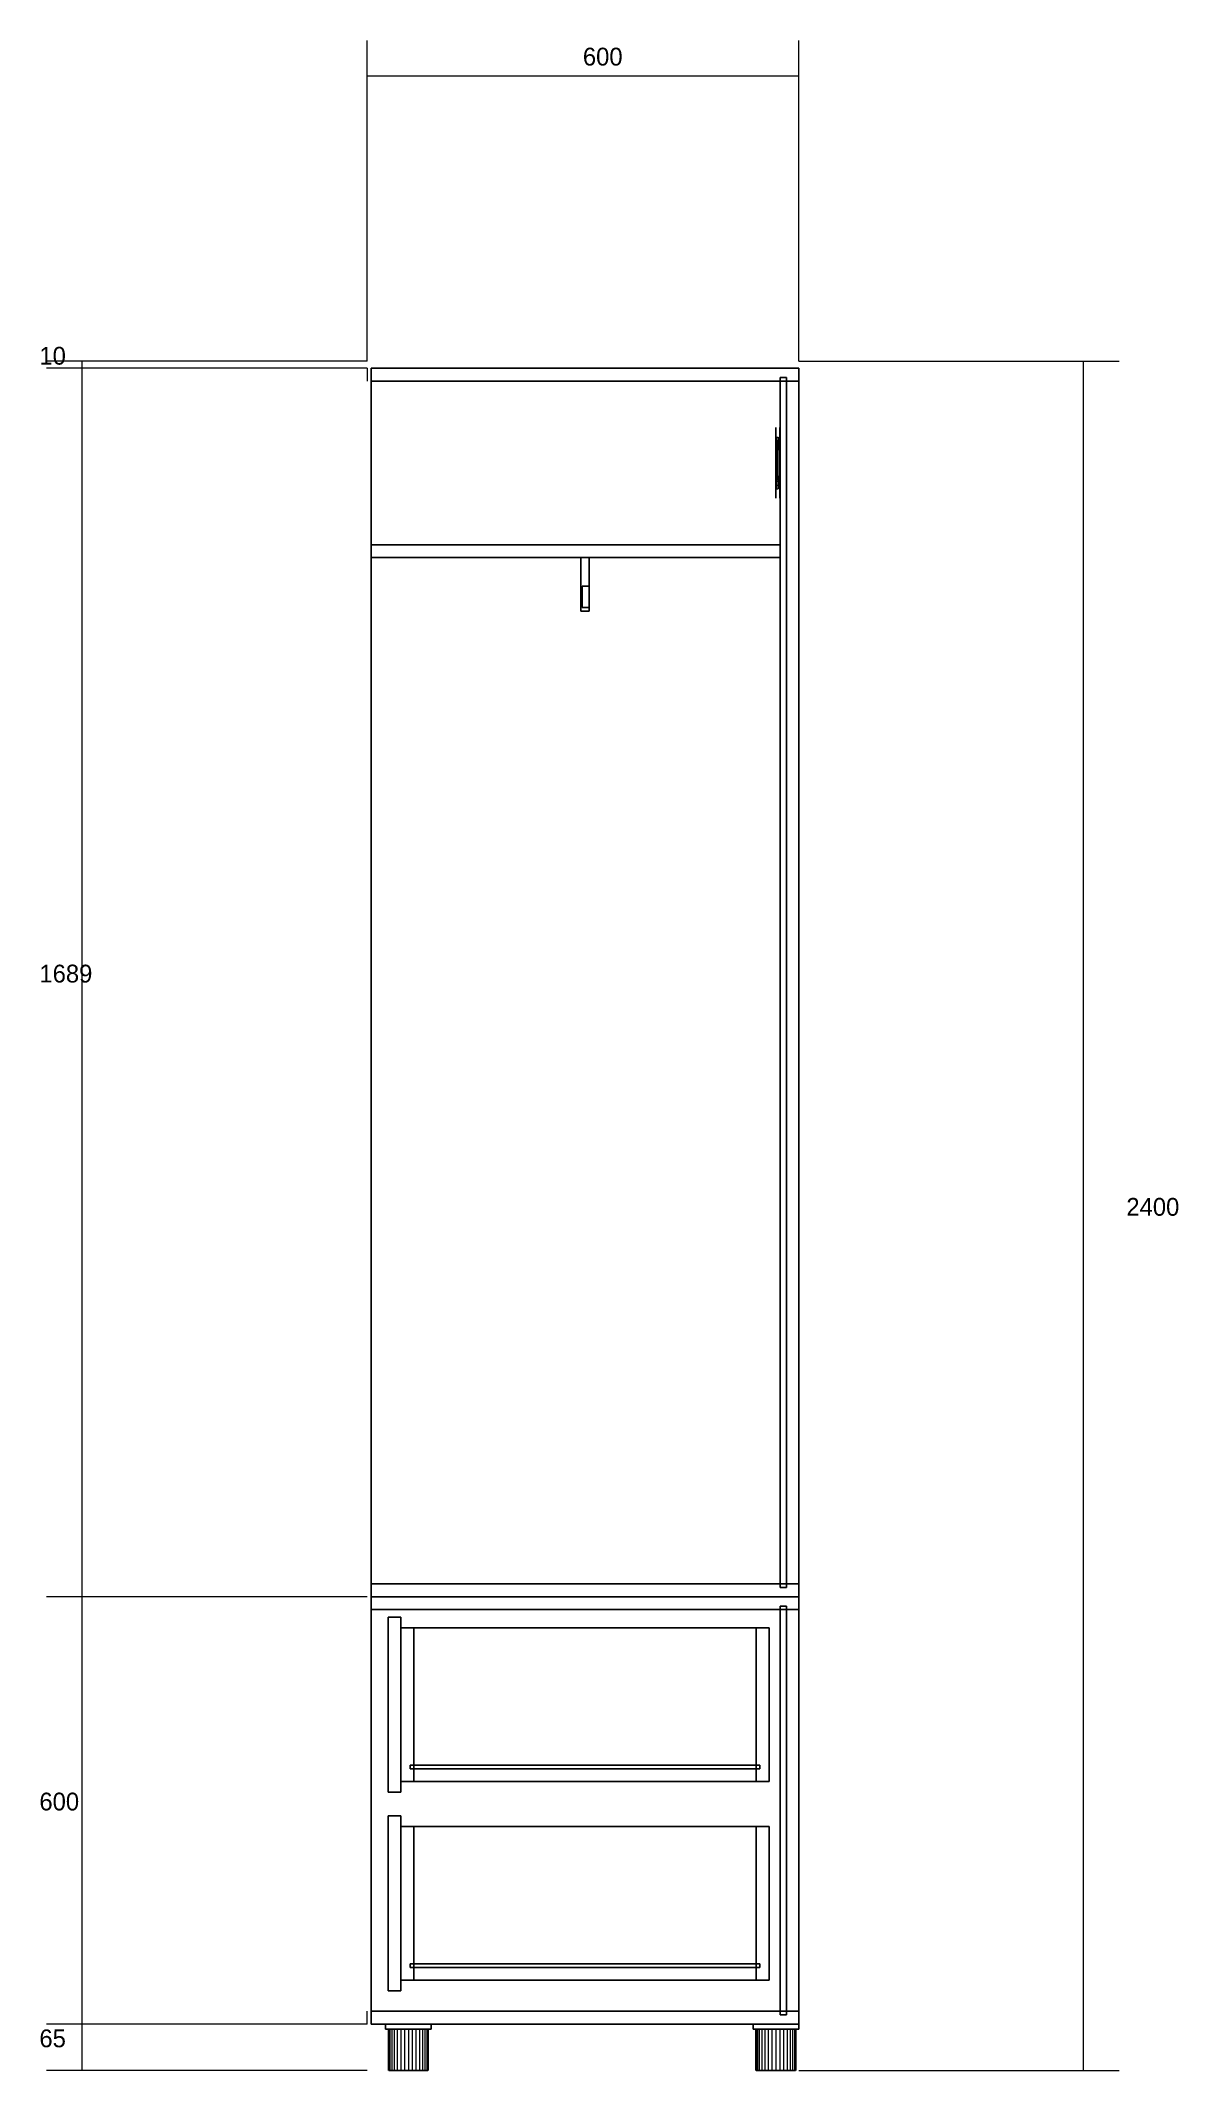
# Model space of a CAD drawing. Extents: x -458 to 1139, y 0 to 2850.
import ezdxf

# ---------------------------------------------------------------- set-up
doc = ezdxf.new("R2010")
doc.units = 0
for name, color, linetype, lineweight in [('ACCESSORIES', 8, 'Continuous', 0), ('BACK_PANEL', 254, 'Continuous', 0), ('CLOTHING_ROD', 7, 'Continuous', 0), ('DIMENSIONS', 7, 'Continuous', 0), ('FURNITURE_PANEL', 30, 'Continuous', 0), ('VENTILATION', 6, 'Continuous', 0)]:
    doc.layers.add(name, color=color, linetype=linetype, lineweight=lineweight)

msp = doc.modelspace()

# ---------------------------------------------------------------- linework, layer by layer
at = {"layer": 'ACCESSORIES', "color": 8}
for p, q in [((90, 65), (26, 65)), ((26, 65), (90, 65)), ((26, 65), (26, 58)), ((26, 58), (26, 65)), ((90, 65), (26, 65)), ((26, 65), (90, 65)), ((26, 65), (26, 58)), ((26, 58), (26, 65)), ((26, 58), (90, 58)), ((90, 58), (26, 58)), ((26, 58), (90, 58)), ((90, 58), (26, 58)), ((30, 0), (30, 58)), ((30, 0), (30, 58)), ((30.5, 58), (30.5, 0)), ((30.5, 58), (30.5, 0)), ((30.5, 58), (32.1, 58)), ((32.1, 58), (30.5, 58)), ((30.5, 58), (30.5, 0)), ((30.5, 58), (30.5, 0)), ((30.5, 58), (32.1, 58)), ((32.1, 58), (30.5, 58)), ((32.1, 58), (32.1, 0)), ((32.1, 58), (32.1, 0)), ((32.1, 58), (34.7, 58)), ((34.7, 58), (32.1, 58)), ((32.1, 58), (32.1, 0)), ((32.1, 58), (32.1, 0)), ((32.1, 58), (34.7, 58)), ((34.7, 58), (32.1, 58)), ((34.7, 58), (34.7, 0)), ((34.7, 58), (34.7, 0)), ((34.7, 58), (38.2, 58)), ((38.2, 58), (34.7, 58)), ((34.7, 58), (34.7, 0)), ((34.7, 58), (34.7, 0)), ((34.7, 58), (38.2, 58)), ((38.2, 58), (34.7, 58)), ((38.2, 58), (38.2, 0)), ((38.2, 58), (38.2, 0)), ((38.2, 58), (42.4, 58)), ((42.4, 58), (38.2, 58)), ((38.2, 58), (38.2, 0)), ((38.2, 58), (38.2, 0)), ((38.2, 58), (42.4, 58)), ((42.4, 58), (38.2, 58)), ((42.4, 58), (42.4, 0)), ((42.4, 58), (42.4, 0)), ((42.4, 58), (47.3, 58)), ((47.3, 58), (42.4, 58)), ((42.4, 58), (42.4, 0)), ((42.4, 58), (42.4, 0)), ((42.4, 58), (47.3, 58)), ((47.3, 58), (42.4, 58)), ((47.3, 58), (47.3, 0)), ((47.3, 58), (47.3, 0)), ((47.3, 58), (52.5, 58)), ((52.5, 58), (47.3, 58)), ((47.3, 58), (47.3, 0)), ((47.3, 58), (47.3, 0)), ((47.3, 58), (52.5, 58)), ((52.5, 58), (47.3, 58)), ((52.5, 58), (52.5, 0)), ((52.5, 58), (52.5, 0)), ((52.5, 58), (58, 58)), ((58, 58), (52.5, 58)), ((52.5, 58), (52.5, 0)), ((52.5, 58), (52.5, 0)), ((52.5, 58), (58, 58)), ((58, 58), (52.5, 58)), ((58, 58), (58, 0)), ((58, 58), (58, 0)), ((58, 58), (63.5, 58)), ((63.5, 58), (58, 58)), ((58, 58), (58, 0)), ((58, 58), (58, 0)), ((58, 58), (63.5, 58)), ((63.5, 58), (58, 58)), ((63.5, 58), (63.5, 0)), ((63.5, 58), (63.5, 0)), ((63.5, 58), (68.7, 58)), ((68.7, 58), (63.5, 58)), ((63.5, 58), (63.5, 0)), ((63.5, 58), (63.5, 0)), ((63.5, 58), (68.7, 58)), ((68.7, 58), (63.5, 58)), ((68.7, 58), (68.7, 0)), ((68.7, 58), (68.7, 0)), ((68.7, 58), (73.6, 58)), ((73.6, 58), (68.7, 58)), ((68.7, 58), (68.7, 0)), ((68.7, 58), (68.7, 0)), ((68.7, 58), (73.6, 58)), ((73.6, 58), (68.7, 58)), ((73.6, 58), (73.6, 0)), ((73.6, 58), (73.6, 0)), ((73.6, 58), (77.8, 58)), ((77.8, 58), (73.6, 58)), ((73.6, 58), (73.6, 0)), ((73.6, 58), (73.6, 0)), ((73.6, 58), (77.8, 58)), ((77.8, 58), (73.6, 58)), ((77.8, 58), (77.8, 0)), ((77.8, 58), (77.8, 0)), ((77.8, 58), (81.3, 58)), ((81.3, 58), (77.8, 58)), ((77.8, 58), (77.8, 0)), ((77.8, 58), (77.8, 0)), ((77.8, 58), (81.3, 58)), ((81.3, 58), (77.8, 58)), ((81.3, 58), (81.3, 0)), ((81.3, 58), (81.3, 0)), ((81.3, 58), (83.9, 58)), ((83.9, 58), (81.3, 58)), ((81.3, 58), (81.3, 0)), ((81.3, 58), (81.3, 0)), ((81.3, 58), (83.9, 58)), ((83.9, 58), (81.3, 58)), ((83.9, 58), (83.9, 0)), ((83.9, 58), (83.9, 0)), ((83.9, 58), (85.5, 58)), ((85.5, 58), (83.9, 58)), ((83.9, 58), (83.9, 0)), ((83.9, 58), (83.9, 0)), ((83.9, 58), (85.5, 58)), ((85.5, 58), (83.9, 58)), ((85.5, 58), (85.5, 0)), ((85.5, 58), (85.5, 0)), ((85.5, 58), (85.5, 0)), ((85.5, 58), (85.5, 0)), ((86, 58), (86, 0)), ((86, 58), (86, 0)), ((90, 65), (90, 58)), ((90, 58), (90, 65)), ((90, 65), (90, 58)), ((90, 58), (90, 65)), ((606, 65), (542, 65)), ((542, 65), (606, 65)), ((542, 65), (542, 58)), ((542, 58), (542, 65)), ((606, 65), (542, 65)), ((542, 65), (606, 65)), ((542, 65), (542, 58)), ((542, 58), (542, 65)), ((542, 58), (606, 58)), ((606, 58), (542, 58)), ((542, 58), (606, 58)), ((606, 58), (542, 58)), ((546, 0), (546, 58)), ((546, 0), (546, 58)), ((546.5, 58), (546.5, 0)), ((546.5, 58), (546.5, 0)), ((546.5, 58), (548.1, 58)), ((548.1, 58), (546.5, 58)), ((546.5, 58), (546.5, 0)), ((546.5, 58), (546.5, 0)), ((546.5, 58), (548.1, 58)), ((548.1, 58), (546.5, 58)), ((548.1, 58), (548.1, 0)), ((548.1, 58), (548.1, 0)), ((548.1, 58), (550.7, 58)), ((550.7, 58), (548.1, 58)), ((548.1, 58), (548.1, 0)), ((548.1, 58), (548.1, 0)), ((548.1, 58), (550.7, 58)), ((550.7, 58), (548.1, 58)), ((550.7, 58), (550.7, 0)), ((550.7, 58), (550.7, 0)), ((550.7, 58), (554.2, 58)), ((554.2, 58), (550.7, 58)), ((550.7, 58), (550.7, 0)), ((550.7, 58), (550.7, 0)), ((550.7, 58), (554.2, 58)), ((554.2, 58), (550.7, 58)), ((554.2, 58), (554.2, 0)), ((554.2, 58), (554.2, 0)), ((554.2, 58), (558.4, 58)), ((558.4, 58), (554.2, 58)), ((554.2, 58), (554.2, 0)), ((554.2, 58), (554.2, 0)), ((554.2, 58), (558.4, 58)), ((558.4, 58), (554.2, 58)), ((558.4, 58), (558.4, 0)), ((558.4, 58), (558.4, 0)), ((558.4, 58), (563.3, 58)), ((563.3, 58), (558.4, 58)), ((558.4, 58), (558.4, 0)), ((558.4, 58), (558.4, 0)), ((558.4, 58), (563.3, 58)), ((563.3, 58), (558.4, 58)), ((563.3, 58), (563.3, 0)), ((563.3, 58), (563.3, 0)), ((563.3, 58), (568.5, 58)), ((568.5, 58), (563.3, 58)), ((563.3, 58), (563.3, 0)), ((563.3, 58), (563.3, 0)), ((563.3, 58), (568.5, 58)), ((568.5, 58), (563.3, 58)), ((568.5, 58), (568.5, 0)), ((568.5, 58), (568.5, 0)), ((568.5, 58), (574, 58)), ((574, 58), (568.5, 58)), ((568.5, 58), (568.5, 0)), ((568.5, 58), (568.5, 0)), ((568.5, 58), (574, 58)), ((574, 58), (568.5, 58)), ((574, 58), (574, 0)), ((574, 58), (574, 0)), ((574, 58), (579.5, 58)), ((579.5, 58), (574, 58)), ((574, 58), (574, 0)), ((574, 58), (574, 0)), ((574, 58), (579.5, 58)), ((579.5, 58), (574, 58)), ((579.5, 58), (579.5, 0)), ((579.5, 58), (579.5, 0)), ((579.5, 58), (584.7, 58)), ((584.7, 58), (579.5, 58)), ((579.5, 58), (579.5, 0)), ((579.5, 58), (579.5, 0)), ((579.5, 58), (584.7, 58)), ((584.7, 58), (579.5, 58)), ((584.7, 58), (584.7, 0)), ((584.7, 58), (584.7, 0)), ((584.7, 58), (589.6, 58)), ((589.6, 58), (584.7, 58)), ((584.7, 58), (584.7, 0)), ((584.7, 58), (584.7, 0)), ((584.7, 58), (589.6, 58)), ((589.6, 58), (584.7, 58)), ((589.6, 58), (589.6, 0)), ((589.6, 58), (589.6, 0)), ((589.6, 58), (593.8, 58)), ((593.8, 58), (589.6, 58)), ((589.6, 58), (589.6, 0)), ((589.6, 58), (589.6, 0)), ((589.6, 58), (593.8, 58)), ((593.8, 58), (589.6, 58)), ((593.8, 58), (593.8, 0)), ((593.8, 58), (593.8, 0)), ((593.8, 58), (597.3, 58)), ((597.3, 58), (593.8, 58)), ((593.8, 58), (593.8, 0)), ((593.8, 58), (593.8, 0)), ((593.8, 58), (597.3, 58)), ((597.3, 58), (593.8, 58)), ((597.3, 58), (597.3, 0)), ((597.3, 58), (597.3, 0)), ((597.3, 58), (599.9, 58)), ((599.9, 58), (597.3, 58)), ((597.3, 58), (597.3, 0)), ((597.3, 58), (597.3, 0)), ((597.3, 58), (599.9, 58)), ((599.9, 58), (597.3, 58)), ((599.9, 58), (599.9, 0)), ((599.9, 58), (599.9, 0)), ((599.9, 58), (601.5, 58)), ((601.5, 58), (599.9, 58)), ((599.9, 58), (599.9, 0)), ((599.9, 58), (599.9, 0)), ((599.9, 58), (601.5, 58)), ((601.5, 58), (599.9, 58)), ((601.5, 58), (601.5, 0)), ((601.5, 58), (601.5, 0)), ((601.5, 58), (601.5, 0)), ((601.5, 58), (601.5, 0)), ((602, 58), (602, 0)), ((602, 58), (602, 0)), ((606, 65), (606, 58)), ((606, 58), (606, 65)), ((606, 65), (606, 58)), ((606, 58), (606, 65)), ((32.1, 0), (30.5, 0)), ((30.5, 0), (32.1, 0)), ((32.1, 0), (30.5, 0)), ((30.5, 0), (32.1, 0)), ((34.7, 0), (32.1, 0)), ((32.1, 0), (34.7, 0)), ((34.7, 0), (32.1, 0)), ((32.1, 0), (34.7, 0)), ((38.2, 0), (34.7, 0)), ((34.7, 0), (38.2, 0)), ((38.2, 0), (34.7, 0)), ((34.7, 0), (38.2, 0)), ((42.4, 0), (38.2, 0)), ((38.2, 0), (42.4, 0)), ((42.4, 0), (38.2, 0)), ((38.2, 0), (42.4, 0)), ((47.3, 0), (42.4, 0)), ((42.4, 0), (47.3, 0)), ((47.3, 0), (42.4, 0)), ((42.4, 0), (47.3, 0)), ((52.5, 0), (47.3, 0)), ((47.3, 0), (52.5, 0)), ((52.5, 0), (47.3, 0)), ((47.3, 0), (52.5, 0)), ((58, 0), (52.5, 0)), ((52.5, 0), (58, 0)), ((58, 0), (52.5, 0)), ((52.5, 0), (58, 0)), ((63.5, 0), (58, 0)), ((58, 0), (63.5, 0)), ((63.5, 0), (58, 0)), ((58, 0), (63.5, 0)), ((68.7, 0), (63.5, 0)), ((63.5, 0), (68.7, 0)), ((68.7, 0), (63.5, 0)), ((63.5, 0), (68.7, 0)), ((73.6, 0), (68.7, 0)), ((68.7, 0), (73.6, 0)), ((73.6, 0), (68.7, 0)), ((68.7, 0), (73.6, 0)), ((77.8, 0), (73.6, 0)), ((73.6, 0), (77.8, 0)), ((77.8, 0), (73.6, 0)), ((73.6, 0), (77.8, 0)), ((81.3, 0), (77.8, 0)), ((77.8, 0), (81.3, 0)), ((81.3, 0), (77.8, 0)), ((77.8, 0), (81.3, 0)), ((83.9, 0), (81.3, 0)), ((81.3, 0), (83.9, 0)), ((83.9, 0), (81.3, 0)), ((81.3, 0), (83.9, 0)), ((85.5, 0), (83.9, 0)), ((83.9, 0), (85.5, 0)), ((85.5, 0), (83.9, 0)), ((83.9, 0), (85.5, 0)), ((548.1, 0), (546.5, 0)), ((546.5, 0), (548.1, 0)), ((548.1, 0), (546.5, 0)), ((546.5, 0), (548.1, 0)), ((550.7, 0), (548.1, 0)), ((548.1, 0), (550.7, 0)), ((550.7, 0), (548.1, 0)), ((548.1, 0), (550.7, 0)), ((554.2, 0), (550.7, 0)), ((550.7, 0), (554.2, 0)), ((554.2, 0), (550.7, 0)), ((550.7, 0), (554.2, 0)), ((558.4, 0), (554.2, 0)), ((554.2, 0), (558.4, 0)), ((558.4, 0), (554.2, 0)), ((554.2, 0), (558.4, 0)), ((563.3, 0), (558.4, 0)), ((558.4, 0), (563.3, 0)), ((563.3, 0), (558.4, 0)), ((558.4, 0), (563.3, 0)), ((568.5, 0), (563.3, 0)), ((563.3, 0), (568.5, 0)), ((568.5, 0), (563.3, 0)), ((563.3, 0), (568.5, 0)), ((574, 0), (568.5, 0)), ((568.5, 0), (574, 0)), ((574, 0), (568.5, 0)), ((568.5, 0), (574, 0)), ((579.5, 0), (574, 0)), ((574, 0), (579.5, 0)), ((579.5, 0), (574, 0)), ((574, 0), (579.5, 0)), ((584.7, 0), (579.5, 0)), ((579.5, 0), (584.7, 0)), ((584.7, 0), (579.5, 0)), ((579.5, 0), (584.7, 0)), ((589.6, 0), (584.7, 0)), ((584.7, 0), (589.6, 0)), ((589.6, 0), (584.7, 0)), ((584.7, 0), (589.6, 0)), ((593.8, 0), (589.6, 0)), ((589.6, 0), (593.8, 0)), ((593.8, 0), (589.6, 0)), ((589.6, 0), (593.8, 0)), ((597.3, 0), (593.8, 0)), ((593.8, 0), (597.3, 0)), ((597.3, 0), (593.8, 0)), ((593.8, 0), (597.3, 0)), ((599.9, 0), (597.3, 0)), ((597.3, 0), (599.9, 0)), ((599.9, 0), (597.3, 0)), ((597.3, 0), (599.9, 0)), ((601.5, 0), (599.9, 0)), ((599.9, 0), (601.5, 0)), ((601.5, 0), (599.9, 0)), ((599.9, 0), (601.5, 0))]:
    msp.add_line(p, q, dxfattribs=at)
at = {"layer": 'BACK_PANEL', "color": 30}
for p, q in [((589, 2377), (580, 2377)), ((580, 2377), (589, 2377)), ((580, 2377), (580, 678)), ((580, 678), (580, 2377)), ((589, 2377), (589, 678)), ((589, 678), (589, 2377)), ((580, 678), (589, 678)), ((589, 678), (580, 678)), ((589, 651.9), (580, 651.9)), ((580, 651.9), (589, 651.9)), ((580, 651.9), (580, 78)), ((580, 78), (580, 651.9)), ((589, 651.9), (589, 78)), ((589, 78), (589, 651.9)), ((580, 78), (589, 78)), ((589, 78), (580, 78))]:
    msp.add_line(p, q, dxfattribs=at)
at = {"layer": 'BACK_PANEL', "color": 252}
for p, q in [((589, 2377), (580, 2377)), ((580, 2377), (589, 2377)), ((580, 2377), (580, 678)), ((580, 678), (580, 2377)), ((589, 2377), (589, 678)), ((589, 678), (589, 2377)), ((580, 678), (589, 678)), ((589, 678), (580, 678)), ((589, 651.9), (580, 651.9)), ((580, 651.9), (589, 651.9)), ((580, 651.9), (580, 78)), ((580, 78), (580, 651.9)), ((589, 651.9), (589, 78)), ((589, 78), (589, 651.9)), ((580, 78), (589, 78)), ((589, 78), (580, 78))]:
    msp.add_line(p, q, dxfattribs=at)
at = {"layer": 'CLOTHING_ROD', "color": 7}
for p, q in [((312, 2124), (300, 2124)), ((300, 2124), (312, 2124)), ((300, 2124), (300, 2049)), ((300, 2049), (300, 2124)), ((312, 2124), (300, 2124)), ((300, 2124), (312, 2124)), ((300, 2124), (300, 2049)), ((300, 2049), (300, 2124)), ((312, 2124), (300, 2124)), ((300, 2124), (312, 2124)), ((300, 2124), (300, 2049)), ((300, 2049), (300, 2124)), ((312, 2124), (300, 2124)), ((300, 2124), (312, 2124)), ((300, 2124), (300, 2049)), ((300, 2049), (300, 2124)), ((312, 2124), (312, 2049)), ((312, 2049), (312, 2124)), ((312, 2124), (312, 2049)), ((312, 2049), (312, 2124)), ((312, 2124), (312, 2049)), ((312, 2049), (312, 2124)), ((312, 2124), (312, 2049)), ((312, 2049), (312, 2124)), ((312, 2084), (302, 2084)), ((302, 2084), (312, 2084)), ((302, 2084), (302, 2054)), ((302, 2054), (302, 2084)), ((312, 2084), (302, 2084)), ((302, 2084), (312, 2084)), ((302, 2084), (302, 2054)), ((302, 2054), (302, 2084)), ((312, 2084), (312, 2054)), ((312, 2054), (312, 2084)), ((312, 2084), (312, 2054)), ((312, 2054), (312, 2084)), ((302, 2054), (312, 2054)), ((312, 2054), (302, 2054)), ((302, 2054), (312, 2054)), ((312, 2054), (302, 2054)), ((300, 2049), (312, 2049)), ((312, 2049), (300, 2049)), ((300, 2049), (312, 2049)), ((312, 2049), (300, 2049)), ((300, 2049), (312, 2049)), ((312, 2049), (300, 2049)), ((300, 2049), (312, 2049)), ((312, 2049), (300, 2049))]:
    msp.add_line(p, q, dxfattribs=at)
at = {"layer": 'DIMENSIONS', "color": 7}
for p, q in [((0, 2400), (0, 2850)), ((606, 2400), (606, 2850)), ((606, 2800), (0, 2800)), ((0, 2400), (-450, 2400)), ((-400, 2390), (-400, 2400)), ((606, 2400), (1056, 2400)), ((1006, 0), (1006, 2400)), ((0, 2390), (-450, 2390)), ((-400, 665), (-400, 2390)), ((0, 665), (-450, 665)), ((-400, 65), (-400, 665)), ((0, 65), (-450, 65)), ((-400, 0), (-400, 65)), ((0, 0), (-450, 0)), ((606, 0), (1056, 0))]:
    msp.add_line(p, q, dxfattribs=at)
at = {"layer": 'FURNITURE_PANEL', "color": 7}
for p, q in [((0, 2390), (0, 2372)), ((606, 2390), (6, 2390)), ((6, 2390), (606, 2390)), ((6, 2390), (6, 665)), ((6, 665), (6, 2390)), ((606, 2390), (6, 2390)), ((6, 2390), (606, 2390)), ((6, 2390), (6, 665)), ((6, 665), (6, 2390)), ((606, 2390), (6, 2390)), ((6, 2390), (606, 2390)), ((6, 2390), (6, 2372)), ((6, 2372), (6, 2390)), ((6, 2372), (606, 2372)), ((606, 2372), (6, 2372)), ((606, 2390), (606, 665)), ((606, 665), (606, 2390)), ((606, 2390), (606, 665)), ((606, 665), (606, 2390)), ((606, 2390), (606, 2372)), ((606, 2372), (606, 2390)), ((580, 2142), (6, 2142)), ((6, 2142), (580, 2142)), ((6, 2142), (6, 2124)), ((6, 2124), (6, 2142)), ((580, 2142), (580, 2124)), ((580, 2124), (580, 2142)), ((6, 2124), (580, 2124)), ((580, 2124), (6, 2124)), ((606, 683.1), (6, 683.1)), ((6, 683.1), (606, 683.1)), ((6, 683.1), (6, 665)), ((6, 665), (6, 683.1)), ((606, 665), (6, 665)), ((6, 665), (606, 665)), ((6, 665), (6, 65)), ((6, 65), (6, 665)), ((6, 665), (606, 665)), ((606, 665), (6, 665)), ((606, 665), (6, 665)), ((6, 665), (606, 665)), ((6, 665), (6, 65)), ((6, 65), (6, 665)), ((6, 665), (606, 665)), ((606, 665), (6, 665)), ((6, 665), (606, 665)), ((606, 665), (6, 665)), ((606, 664.9), (6, 664.9)), ((6, 664.9), (606, 664.9)), ((6, 664.9), (6, 647)), ((6, 647), (6, 664.9)), ((606, 683.1), (606, 665)), ((606, 665), (606, 683.1)), ((606, 665), (606, 65)), ((606, 65), (606, 665)), ((606, 665), (606, 65)), ((606, 65), (606, 665)), ((606, 664.9), (606, 647)), ((606, 647), (606, 664.9)), ((6, 647), (606, 647)), ((606, 647), (6, 647)), ((47.5, 636.5), (29.5, 636.5)), ((29.5, 636.5), (47.5, 636.5)), ((29.5, 636.5), (29.5, 390.5)), ((29.5, 390.5), (29.5, 636.5)), ((47.5, 636.5), (47.5, 390.5)), ((47.5, 390.5), (47.5, 636.5)), ((65.5, 621.5), (47.5, 621.5)), ((47.5, 621.5), (65.5, 621.5)), ((47.5, 621.5), (47.5, 405.5)), ((47.5, 405.5), (47.5, 621.5)), ((65.5, 621.5), (65.5, 405.5)), ((65.5, 405.5), (65.5, 621.5)), ((546.5, 621.5), (65.5, 621.5)), ((65.5, 621.5), (546.5, 621.5)), ((65.5, 621.5), (65.5, 405.5)), ((65.5, 405.5), (65.5, 621.5)), ((546.5, 621.5), (65.5, 621.5)), ((65.5, 621.5), (546.5, 621.5)), ((65.5, 621.5), (65.5, 405.5)), ((65.5, 405.5), (65.5, 621.5)), ((564.5, 621.5), (546.5, 621.5)), ((546.5, 621.5), (564.5, 621.5)), ((546.5, 621.5), (546.5, 405.5)), ((546.5, 405.5), (546.5, 621.5)), ((546.5, 621.5), (546.5, 405.5)), ((546.5, 405.5), (546.5, 621.5)), ((546.5, 621.5), (546.5, 405.5)), ((546.5, 405.5), (546.5, 621.5)), ((564.5, 621.5), (564.5, 405.5)), ((564.5, 405.5), (564.5, 621.5)), ((551.5, 428.5), (60.5, 428.5)), ((60.5, 428.5), (551.5, 428.5)), ((60.5, 428.5), (60.5, 423.5)), ((60.5, 423.5), (60.5, 428.5)), ((551.5, 428.5), (551.5, 423.5)), ((551.5, 423.5), (551.5, 428.5)), ((47.5, 405.5), (65.5, 405.5)), ((65.5, 405.5), (47.5, 405.5)), ((60.5, 423.5), (551.5, 423.5)), ((551.5, 423.5), (60.5, 423.5)), ((65.5, 405.5), (546.5, 405.5)), ((546.5, 405.5), (65.5, 405.5)), ((65.5, 405.5), (546.5, 405.5)), ((546.5, 405.5), (65.5, 405.5)), ((546.5, 405.5), (564.5, 405.5)), ((564.5, 405.5), (546.5, 405.5)), ((29.5, 390.5), (47.5, 390.5)), ((47.5, 390.5), (29.5, 390.5)), ((47.5, 357.5), (29.5, 357.5)), ((29.5, 357.5), (47.5, 357.5)), ((29.5, 357.5), (29.5, 111.5)), ((29.5, 111.5), (29.5, 357.5)), ((47.5, 357.5), (47.5, 111.5)), ((47.5, 111.5), (47.5, 357.5)), ((65.5, 342.5), (47.5, 342.5)), ((47.5, 342.5), (65.5, 342.5)), ((47.5, 342.5), (47.5, 126.5)), ((47.5, 126.5), (47.5, 342.5)), ((65.5, 342.5), (65.5, 126.5)), ((65.5, 126.5), (65.5, 342.5)), ((546.5, 342.5), (65.5, 342.5)), ((65.5, 342.5), (546.5, 342.5)), ((65.5, 342.5), (65.5, 126.5)), ((65.5, 126.5), (65.5, 342.5)), ((546.5, 342.5), (65.5, 342.5)), ((65.5, 342.5), (546.5, 342.5)), ((65.5, 342.5), (65.5, 126.5)), ((65.5, 126.5), (65.5, 342.5)), ((564.5, 342.5), (546.5, 342.5)), ((546.5, 342.5), (564.5, 342.5)), ((546.5, 342.5), (546.5, 126.5)), ((546.5, 126.5), (546.5, 342.5)), ((546.5, 342.5), (546.5, 126.5)), ((546.5, 126.5), (546.5, 342.5)), ((546.5, 342.5), (546.5, 126.5)), ((546.5, 126.5), (546.5, 342.5)), ((564.5, 342.5), (564.5, 126.5)), ((564.5, 126.5), (564.5, 342.5)), ((551.5, 149.5), (60.5, 149.5)), ((60.5, 149.5), (551.5, 149.5)), ((60.5, 149.5), (60.5, 144.5)), ((60.5, 144.5), (60.5, 149.5)), ((60.5, 144.5), (551.5, 144.5)), ((551.5, 144.5), (60.5, 144.5)), ((551.5, 149.5), (551.5, 144.5)), ((551.5, 144.5), (551.5, 149.5)), ((47.5, 126.5), (65.5, 126.5)), ((65.5, 126.5), (47.5, 126.5)), ((65.5, 126.5), (546.5, 126.5)), ((546.5, 126.5), (65.5, 126.5)), ((65.5, 126.5), (546.5, 126.5)), ((546.5, 126.5), (65.5, 126.5)), ((546.5, 126.5), (564.5, 126.5)), ((564.5, 126.5), (546.5, 126.5)), ((29.5, 111.5), (47.5, 111.5)), ((47.5, 111.5), (29.5, 111.5)), ((0, 65), (0, 83)), ((606, 83), (6, 83)), ((6, 83), (606, 83)), ((6, 83), (6, 65)), ((6, 65), (6, 83)), ((6, 65), (606, 65)), ((606, 65), (6, 65)), ((6, 65), (606, 65)), ((606, 65), (6, 65)), ((6, 65), (606, 65)), ((606, 65), (6, 65)), ((606, 83), (606, 65)), ((606, 65), (606, 83))]:
    msp.add_line(p, q, dxfattribs=at)
at = {"layer": 'FURNITURE_PANEL', "color": 30}
for p, q in [((606, 2390), (6, 2390)), ((6, 2390), (606, 2390)), ((6, 2390), (6, 665)), ((6, 665), (6, 2390)), ((606, 2390), (6, 2390)), ((6, 2390), (606, 2390)), ((6, 2390), (6, 665)), ((6, 665), (6, 2390)), ((606, 2390), (6, 2390)), ((6, 2390), (606, 2390)), ((6, 2390), (6, 2372)), ((6, 2372), (6, 2390)), ((6, 2372), (606, 2372)), ((606, 2372), (6, 2372)), ((606, 2390), (606, 665)), ((606, 665), (606, 2390)), ((606, 2390), (606, 665)), ((606, 665), (606, 2390)), ((606, 2390), (606, 2372)), ((606, 2372), (606, 2390)), ((580, 2142), (6, 2142)), ((6, 2142), (580, 2142)), ((6, 2142), (6, 2124)), ((6, 2124), (6, 2142)), ((580, 2142), (580, 2124)), ((580, 2124), (580, 2142)), ((6, 2124), (580, 2124)), ((580, 2124), (6, 2124)), ((606, 683.1), (6, 683.1)), ((6, 683.1), (606, 683.1)), ((6, 683.1), (6, 665)), ((6, 665), (6, 683.1)), ((606, 665), (6, 665)), ((6, 665), (606, 665)), ((6, 665), (6, 65)), ((6, 65), (6, 665)), ((6, 665), (606, 665)), ((606, 665), (6, 665)), ((606, 665), (6, 665)), ((6, 665), (606, 665)), ((6, 665), (6, 65)), ((6, 65), (6, 665)), ((6, 665), (606, 665)), ((606, 665), (6, 665)), ((6, 665), (606, 665)), ((606, 665), (6, 665)), ((606, 664.9), (6, 664.9)), ((6, 664.9), (606, 664.9)), ((6, 664.9), (6, 647)), ((6, 647), (6, 664.9)), ((606, 683.1), (606, 665)), ((606, 665), (606, 683.1)), ((606, 665), (606, 65)), ((606, 65), (606, 665)), ((606, 665), (606, 65)), ((606, 65), (606, 665)), ((606, 664.9), (606, 647)), ((606, 647), (606, 664.9)), ((6, 647), (606, 647)), ((606, 647), (6, 647)), ((47.5, 636.5), (29.5, 636.5)), ((29.5, 636.5), (47.5, 636.5)), ((29.5, 636.5), (29.5, 390.5)), ((29.5, 390.5), (29.5, 636.5)), ((47.5, 636.5), (47.5, 390.5)), ((47.5, 390.5), (47.5, 636.5)), ((65.5, 621.5), (47.5, 621.5)), ((47.5, 621.5), (65.5, 621.5)), ((47.5, 621.5), (47.5, 405.5)), ((47.5, 405.5), (47.5, 621.5)), ((65.5, 621.5), (65.5, 405.5)), ((65.5, 405.5), (65.5, 621.5)), ((546.5, 621.5), (65.5, 621.5)), ((65.5, 621.5), (546.5, 621.5)), ((65.5, 621.5), (65.5, 405.5)), ((65.5, 405.5), (65.5, 621.5)), ((546.5, 621.5), (65.5, 621.5)), ((65.5, 621.5), (546.5, 621.5)), ((65.5, 621.5), (65.5, 405.5)), ((65.5, 405.5), (65.5, 621.5)), ((564.5, 621.5), (546.5, 621.5)), ((546.5, 621.5), (564.5, 621.5)), ((546.5, 621.5), (546.5, 405.5)), ((546.5, 405.5), (546.5, 621.5)), ((546.5, 621.5), (546.5, 405.5)), ((546.5, 405.5), (546.5, 621.5)), ((546.5, 621.5), (546.5, 405.5)), ((546.5, 405.5), (546.5, 621.5)), ((564.5, 621.5), (564.5, 405.5)), ((564.5, 405.5), (564.5, 621.5)), ((551.5, 428.5), (60.5, 428.5)), ((60.5, 428.5), (551.5, 428.5)), ((60.5, 428.5), (60.5, 423.5)), ((60.5, 423.5), (60.5, 428.5)), ((551.5, 428.5), (551.5, 423.5)), ((551.5, 423.5), (551.5, 428.5)), ((47.5, 405.5), (65.5, 405.5)), ((65.5, 405.5), (47.5, 405.5)), ((60.5, 423.5), (551.5, 423.5)), ((551.5, 423.5), (60.5, 423.5)), ((65.5, 405.5), (546.5, 405.5)), ((546.5, 405.5), (65.5, 405.5)), ((65.5, 405.5), (546.5, 405.5)), ((546.5, 405.5), (65.5, 405.5)), ((546.5, 405.5), (564.5, 405.5)), ((564.5, 405.5), (546.5, 405.5)), ((29.5, 390.5), (47.5, 390.5)), ((47.5, 390.5), (29.5, 390.5)), ((47.5, 357.5), (29.5, 357.5)), ((29.5, 357.5), (47.5, 357.5)), ((29.5, 357.5), (29.5, 111.5)), ((29.5, 111.5), (29.5, 357.5)), ((47.5, 357.5), (47.5, 111.5)), ((47.5, 111.5), (47.5, 357.5)), ((65.5, 342.5), (47.5, 342.5)), ((47.5, 342.5), (65.5, 342.5)), ((47.5, 342.5), (47.5, 126.5)), ((47.5, 126.5), (47.5, 342.5)), ((65.5, 342.5), (65.5, 126.5)), ((65.5, 126.5), (65.5, 342.5)), ((546.5, 342.5), (65.5, 342.5)), ((65.5, 342.5), (546.5, 342.5)), ((65.5, 342.5), (65.5, 126.5)), ((65.5, 126.5), (65.5, 342.5)), ((546.5, 342.5), (65.5, 342.5)), ((65.5, 342.5), (546.5, 342.5)), ((65.5, 342.5), (65.5, 126.5)), ((65.5, 126.5), (65.5, 342.5)), ((564.5, 342.5), (546.5, 342.5)), ((546.5, 342.5), (564.5, 342.5)), ((546.5, 342.5), (546.5, 126.5)), ((546.5, 126.5), (546.5, 342.5)), ((546.5, 342.5), (546.5, 126.5)), ((546.5, 126.5), (546.5, 342.5)), ((546.5, 342.5), (546.5, 126.5)), ((546.5, 126.5), (546.5, 342.5)), ((564.5, 342.5), (564.5, 126.5)), ((564.5, 126.5), (564.5, 342.5)), ((551.5, 149.5), (60.5, 149.5)), ((60.5, 149.5), (551.5, 149.5)), ((60.5, 149.5), (60.5, 144.5)), ((60.5, 144.5), (60.5, 149.5)), ((60.5, 144.5), (551.5, 144.5)), ((551.5, 144.5), (60.5, 144.5)), ((551.5, 149.5), (551.5, 144.5)), ((551.5, 144.5), (551.5, 149.5)), ((47.5, 126.5), (65.5, 126.5)), ((65.5, 126.5), (47.5, 126.5)), ((65.5, 126.5), (546.5, 126.5)), ((546.5, 126.5), (65.5, 126.5)), ((65.5, 126.5), (546.5, 126.5)), ((546.5, 126.5), (65.5, 126.5)), ((546.5, 126.5), (564.5, 126.5)), ((564.5, 126.5), (546.5, 126.5)), ((29.5, 111.5), (47.5, 111.5)), ((47.5, 111.5), (29.5, 111.5)), ((606, 83), (6, 83)), ((6, 83), (606, 83)), ((6, 83), (6, 65)), ((6, 65), (6, 83)), ((6, 65), (606, 65)), ((606, 65), (6, 65)), ((6, 65), (606, 65)), ((606, 65), (6, 65)), ((6, 65), (606, 65)), ((606, 65), (6, 65)), ((606, 83), (606, 65)), ((606, 65), (606, 83))]:
    msp.add_line(p, q, dxfattribs=at)
at = {"layer": 'VENTILATION', "color": 6}
for p, q in [((573.9, 2305), (573.9, 2306.6)), ((573.9, 2306.6), (573.9, 2305)), ((573.9, 2300), (573.9, 2305)), ((573.9, 2305), (573.9, 2300)), ((573.9, 2292.1), (573.9, 2300)), ((573.9, 2300), (573.9, 2292.1)), ((573.9, 2281.8), (573.9, 2292.1)), ((573.9, 2292.1), (573.9, 2281.8)), ((573.9, 2290.7), (573.9, 2291.9)), ((573.9, 2291.9), (573.9, 2290.7)), ((573.9, 2287.2), (573.9, 2290.7)), ((573.9, 2290.7), (573.9, 2287.2)), ((573.9, 2281.7), (573.9, 2287.2)), ((573.9, 2287.2), (573.9, 2281.7)), ((573.9, 2269.8), (573.9, 2281.8)), ((573.9, 2274.4), (573.9, 2281.7)), ((573.9, 2281.7), (573.9, 2274.4)), ((574.4, 2293.3), (574.4, 2292)), ((574.4, 2293.3), (577.1, 2293.3)), ((574.4, 2292), (574.4, 2293.3)), ((574.4, 2292), (574.4, 2288.4)), ((574.4, 2288.4), (574.4, 2292)), ((574.4, 2288.4), (574.4, 2282.6)), ((574.4, 2288.4), (577.1, 2288.4)), ((574.4, 2288.4), (577.1, 2288.4)), ((574.4, 2282.6), (574.4, 2288.4)), ((574.4, 2288), (577.1, 2288)), ((574.4, 2288), (577.1, 2288)), ((574.4, 2287.9), (577.1, 2287.9)), ((574.4, 2287.9), (577.1, 2287.9)), ((574.4, 2287.9), (577.1, 2287.9)), ((574.4, 2287.9), (577.1, 2287.9)), ((574.4, 2287), (577.1, 2287)), ((574.4, 2287), (577.1, 2287)), ((574.4, 2287), (577.1, 2287)), ((574.4, 2287), (577.1, 2287)), ((574.4, 2285.4), (577.1, 2285.4)), ((574.4, 2285.4), (577.1, 2285.4)), ((574.4, 2285.4), (577.1, 2285.4)), ((574.4, 2285.4), (577.1, 2285.4)), ((574.4, 2283.6), (577.1, 2283.6)), ((574.4, 2283.6), (577.1, 2283.6)), ((574.4, 2283.6), (577.1, 2283.6)), ((574.4, 2283.6), (577.1, 2283.6)), ((574.4, 2282.7), (577.1, 2282.7)), ((574.4, 2282.7), (577.1, 2282.7)), ((574.4, 2282.6), (574.4, 2275.1)), ((574.4, 2282.6), (577.1, 2282.6)), ((574.4, 2282.6), (577.1, 2282.6)), ((574.4, 2275.1), (574.4, 2282.6)), ((574.4, 2282.5), (577.1, 2282.5)), ((574.4, 2282), (577.1, 2282)), ((574.4, 2282), (577.1, 2282)), ((574.4, 2282), (577.1, 2282)), ((574.4, 2282), (577.1, 2282)), ((574.4, 2281.5), (577.1, 2281.5)), ((574.4, 2281.5), (577.1, 2281.5)), ((574.4, 2281), (577.1, 2281)), ((574.4, 2281), (577.1, 2281)), ((577.1, 2292), (577.1, 2293.3)), ((577.1, 2293.3), (577.1, 2292)), ((577.1, 2288.4), (577.1, 2292)), ((577.1, 2292), (577.1, 2288.4)), ((577.1, 2282.6), (577.1, 2288.4)), ((577.1, 2288.4), (577.1, 2282.6)), ((577.1, 2275.1), (577.1, 2282.6)), ((577.1, 2282.6), (577.1, 2275.1)), ((579.5, 2305), (579.5, 2306.6)), ((579.5, 2306.6), (579.5, 2305)), ((579.5, 2300), (579.5, 2305)), ((579.5, 2305), (579.5, 2300)), ((579.5, 2292.1), (579.5, 2300)), ((579.5, 2300), (579.5, 2292.1)), ((579.5, 2281.8), (579.5, 2292.1)), ((579.5, 2292.1), (579.5, 2281.8)), ((579.5, 2290.7), (579.5, 2291.9)), ((579.5, 2291.9), (579.5, 2290.7)), ((579.5, 2287.2), (579.5, 2290.7)), ((579.5, 2290.7), (579.5, 2287.2)), ((579.5, 2281.7), (579.5, 2287.2)), ((579.5, 2287.2), (579.5, 2281.7)), ((579.5, 2269.8), (579.5, 2281.8)), ((579.5, 2274.4), (579.5, 2281.7)), ((579.5, 2281.7), (579.5, 2274.4)), ((573.9, 2266), (573.9, 2274.4)), ((573.9, 2274.4), (573.9, 2266)), ((573.9, 2257), (573.9, 2269.8)), ((573.9, 2257), (573.9, 2266)), ((573.9, 2266), (573.9, 2257)), ((573.9, 2244.2), (573.9, 2257)), ((573.9, 2257), (573.9, 2248)), ((573.9, 2248), (573.9, 2257)), ((574.4, 2279.9), (577.1, 2279.9)), ((574.4, 2279.9), (577.1, 2279.9)), ((574.4, 2278.1), (577.1, 2278.1)), ((574.4, 2278.1), (577.1, 2278.1)), ((574.4, 2277), (577.1, 2277)), ((574.4, 2277), (577.1, 2277)), ((574.4, 2276.5), (577.1, 2276.5)), ((574.4, 2276.5), (577.1, 2276.5)), ((574.4, 2276.5), (577.1, 2276.5)), ((574.4, 2276.5), (577.1, 2276.5)), ((574.4, 2276), (577.1, 2276)), ((574.4, 2276), (577.1, 2276)), ((574.4, 2275.5), (577.1, 2275.5)), ((574.4, 2275.3), (577.1, 2275.3)), ((574.4, 2275.3), (577.1, 2275.3)), ((574.4, 2275.1), (574.4, 2266.4)), ((574.4, 2275.1), (577.1, 2275.1)), ((574.4, 2274.4), (577.1, 2274.4)), ((574.4, 2274.4), (577.1, 2274.4)), ((574.4, 2272.6), (577.1, 2272.6)), ((574.4, 2272.6), (577.1, 2272.6)), ((574.4, 2271.7), (577.1, 2271.7)), ((574.4, 2271.7), (577.1, 2271.7)), ((574.4, 2271.4), (577.1, 2271.4)), ((574.4, 2271.4), (577.1, 2271.4)), ((574.4, 2271.4), (577.1, 2271.4)), ((574.4, 2271.4), (577.1, 2271.4)), ((574.4, 2271.4), (577.1, 2271.4)), ((574.4, 2271.4), (577.1, 2271.4)), ((574.4, 2271), (577.1, 2271)), ((574.4, 2271), (577.1, 2271)), ((574.4, 2270.5), (577.1, 2270.5)), ((574.4, 2270.5), (577.1, 2270.5)), ((574.4, 2270.5), (577.1, 2270.5)), ((574.4, 2270.5), (577.1, 2270.5)), ((574.4, 2270.5), (577.1, 2270.5)), ((574.4, 2270.5), (577.1, 2270.5)), ((574.4, 2270.5), (577.1, 2270.5)), ((574.4, 2270.5), (577.1, 2270.5)), ((574.4, 2270), (577.1, 2270)), ((574.4, 2270), (577.1, 2270)), ((574.4, 2269.7), (577.1, 2269.7)), ((574.4, 2269.7), (577.1, 2269.7)), ((574.4, 2268.9), (577.1, 2268.9)), ((574.4, 2268.9), (577.1, 2268.9)), ((574.4, 2268), (577.1, 2268)), ((577.1, 2268), (574.4, 2268)), ((574.4, 2268), (577.1, 2268)), ((577.1, 2268), (574.4, 2268)), ((574.4, 2267.1), (577.1, 2267.1)), ((574.4, 2267.1), (577.1, 2267.1)), ((574.4, 2266.4), (574.4, 2257)), ((574.4, 2266.3), (577.1, 2266.3)), ((574.4, 2266.3), (577.1, 2266.3)), ((574.4, 2266), (577.1, 2266)), ((574.4, 2266), (577.1, 2266)), ((574.4, 2265.5), (577.1, 2265.5)), ((574.4, 2265.5), (577.1, 2265.5)), ((574.4, 2265.5), (577.1, 2265.5)), ((574.4, 2265.5), (577.1, 2265.5)), ((574.4, 2265), (577.1, 2265)), ((574.4, 2265), (577.1, 2265)), ((574.4, 2265), (577.1, 2265)), ((574.4, 2265), (577.1, 2265)), ((574.4, 2264.6), (577.1, 2264.6)), ((574.4, 2264.6), (577.1, 2264.6)), ((574.4, 2264.6), (577.1, 2264.6)), ((574.4, 2264.6), (577.1, 2264.6)), ((574.4, 2264.6), (577.1, 2264.6)), ((574.4, 2264.6), (577.1, 2264.6)), ((574.4, 2264.2), (577.1, 2264.2)), ((574.4, 2264.2), (577.1, 2264.2)), ((574.4, 2263.4), (577.1, 2263.4)), ((574.4, 2263.4), (577.1, 2263.4)), ((574.4, 2263.4), (577.1, 2263.4)), ((574.4, 2263.4), (577.1, 2263.4)), ((574.4, 2261.6), (577.1, 2261.6)), ((574.4, 2261.6), (577.1, 2261.6)), ((574.4, 2261.6), (577.1, 2261.6)), ((574.4, 2261.6), (577.1, 2261.6)), ((574.4, 2260.8), (577.1, 2260.8)), ((574.4, 2260.8), (577.1, 2260.8)), ((574.4, 2260.4), (577.1, 2260.4)), ((574.4, 2260.4), (577.1, 2260.4)), ((574.4, 2260.4), (577.1, 2260.4)), ((574.4, 2260.4), (577.1, 2260.4)), ((574.4, 2260.4), (577.1, 2260.4)), ((574.4, 2260.4), (577.1, 2260.4)), ((574.4, 2260), (577.1, 2260)), ((574.4, 2260), (577.1, 2260)), ((574.4, 2260), (577.1, 2260)), ((574.4, 2260), (577.1, 2260)), ((574.4, 2259.5), (577.1, 2259.5)), ((574.4, 2259.5), (577.1, 2259.5)), ((574.4, 2259.1), (577.1, 2259.1)), ((574.4, 2259.1), (577.1, 2259.1)), ((574.4, 2259.1), (577.1, 2259.1)), ((574.4, 2259.1), (577.1, 2259.1)), ((574.4, 2258.8), (577.1, 2258.8)), ((574.4, 2258.8), (577.1, 2258.8)), ((574.4, 2258.8), (577.1, 2258.8)), ((574.4, 2258.8), (577.1, 2258.8)), ((574.4, 2257.9), (577.1, 2257.9)), ((574.4, 2257.9), (577.1, 2257.9)), ((577.1, 2257), (574.4, 2257)), ((574.4, 2257), (574.4, 2247.6)), ((574.4, 2257), (577.1, 2257)), ((577.1, 2257), (574.4, 2257)), ((574.4, 2257), (577.1, 2257)), ((577.1, 2257), (574.4, 2257)), ((574.4, 2256.1), (577.1, 2256.1)), ((574.4, 2256.1), (577.1, 2256.1)), ((574.4, 2255.2), (577.1, 2255.2)), ((574.4, 2255.2), (577.1, 2255.2)), ((574.4, 2255.2), (577.1, 2255.2)), ((574.4, 2255.2), (577.1, 2255.2)), ((574.4, 2254.9), (577.1, 2254.9)), ((574.4, 2254.9), (577.1, 2254.9)), ((574.4, 2254.9), (577.1, 2254.9)), ((574.4, 2254.9), (577.1, 2254.9)), ((574.4, 2254.5), (577.1, 2254.5)), ((574.4, 2254.5), (577.1, 2254.5)), ((574.4, 2254), (577.1, 2254)), ((574.4, 2254), (577.1, 2254)), ((574.4, 2254), (577.1, 2254)), ((574.4, 2254), (577.1, 2254)), ((574.4, 2253.6), (577.1, 2253.6)), ((574.4, 2253.6), (577.1, 2253.6)), ((574.4, 2253.6), (577.1, 2253.6)), ((574.4, 2253.6), (577.1, 2253.6)), ((574.4, 2253.6), (577.1, 2253.6)), ((574.4, 2253.6), (577.1, 2253.6)), ((574.4, 2253.2), (577.1, 2253.2)), ((574.4, 2253.2), (577.1, 2253.2)), ((574.4, 2252.4), (577.1, 2252.4)), ((574.4, 2252.4), (577.1, 2252.4)), ((574.4, 2252.4), (577.1, 2252.4)), ((574.4, 2252.4), (577.1, 2252.4)), ((577.1, 2266.4), (577.1, 2275.1)), ((577.1, 2257), (577.1, 2266.4)), ((577.1, 2247.6), (577.1, 2257)), ((579.5, 2266), (579.5, 2274.4)), ((579.5, 2274.4), (579.5, 2266)), ((579.5, 2257), (579.5, 2269.8)), ((579.5, 2257), (579.5, 2266)), ((579.5, 2266), (579.5, 2257)), ((579.5, 2244.2), (579.5, 2257)), ((579.5, 2257), (579.5, 2248)), ((579.5, 2248), (579.5, 2257)), ((573.9, 2248), (573.9, 2239.6)), ((573.9, 2239.6), (573.9, 2248)), ((573.9, 2232.2), (573.9, 2244.2)), ((573.9, 2239.6), (573.9, 2232.3)), ((573.9, 2232.3), (573.9, 2239.6)), ((573.9, 2232.3), (573.9, 2226.8)), ((573.9, 2226.8), (573.9, 2232.3)), ((573.9, 2232.2), (573.9, 2221.9)), ((573.9, 2221.9), (573.9, 2232.2)), ((573.9, 2226.8), (573.9, 2223.3)), ((573.9, 2223.3), (573.9, 2226.8)), ((573.9, 2223.3), (573.9, 2222.1)), ((573.9, 2222.1), (573.9, 2223.3)), ((574.4, 2250.6), (577.1, 2250.6)), ((574.4, 2250.6), (577.1, 2250.6)), ((574.4, 2250.6), (577.1, 2250.6)), ((574.4, 2250.6), (577.1, 2250.6)), ((574.4, 2249.8), (577.1, 2249.8)), ((574.4, 2249.8), (577.1, 2249.8)), ((574.4, 2249.4), (577.1, 2249.4)), ((574.4, 2249.4), (577.1, 2249.4)), ((574.4, 2249.4), (577.1, 2249.4)), ((574.4, 2249.4), (577.1, 2249.4)), ((574.4, 2249.4), (577.1, 2249.4)), ((574.4, 2249.4), (577.1, 2249.4)), ((574.4, 2249), (577.1, 2249)), ((574.4, 2249), (577.1, 2249)), ((574.4, 2249), (577.1, 2249)), ((574.4, 2249), (577.1, 2249)), ((574.4, 2248.5), (577.1, 2248.5)), ((574.4, 2248.5), (577.1, 2248.5)), ((574.4, 2248.5), (577.1, 2248.5)), ((574.4, 2248.5), (577.1, 2248.5)), ((574.4, 2248), (577.1, 2248)), ((574.4, 2248), (577.1, 2248)), ((574.4, 2247.7), (577.1, 2247.7)), ((574.4, 2247.7), (577.1, 2247.7)), ((574.4, 2247.6), (574.4, 2238.9)), ((574.4, 2246.9), (577.1, 2246.9)), ((574.4, 2246.9), (577.1, 2246.9)), ((574.4, 2246), (577.1, 2246)), ((577.1, 2246), (574.4, 2246)), ((574.4, 2246), (577.1, 2246)), ((577.1, 2246), (574.4, 2246)), ((574.4, 2245.1), (577.1, 2245.1)), ((574.4, 2245.1), (577.1, 2245.1)), ((574.4, 2244.3), (577.1, 2244.3)), ((574.4, 2244.3), (577.1, 2244.3)), ((574.4, 2244), (577.1, 2244)), ((574.4, 2244), (577.1, 2244)), ((574.4, 2243.5), (577.1, 2243.5)), ((574.4, 2243.5), (577.1, 2243.5)), ((574.4, 2243.5), (577.1, 2243.5)), ((574.4, 2243.5), (577.1, 2243.5)), ((574.4, 2243.5), (577.1, 2243.5)), ((574.4, 2243.5), (577.1, 2243.5)), ((574.4, 2243.5), (577.1, 2243.5)), ((574.4, 2243.5), (577.1, 2243.5)), ((574.4, 2243), (577.1, 2243)), ((574.4, 2243), (577.1, 2243)), ((574.4, 2242.6), (577.1, 2242.6)), ((574.4, 2242.6), (577.1, 2242.6)), ((574.4, 2242.6), (577.1, 2242.6)), ((574.4, 2242.6), (577.1, 2242.6)), ((574.4, 2242.6), (577.1, 2242.6)), ((574.4, 2242.6), (577.1, 2242.6)), ((574.4, 2242.3), (577.1, 2242.3)), ((574.4, 2242.3), (577.1, 2242.3)), ((574.4, 2241.4), (577.1, 2241.4)), ((574.4, 2241.4), (577.1, 2241.4)), ((574.4, 2239.6), (577.1, 2239.6)), ((574.4, 2239.6), (577.1, 2239.6)), ((574.4, 2231.4), (574.4, 2238.9)), ((574.4, 2238.9), (574.4, 2231.4)), ((574.4, 2238.9), (577.1, 2238.9)), ((574.4, 2238.7), (577.1, 2238.7)), ((574.4, 2238.7), (577.1, 2238.7)), ((574.4, 2238.5), (577.1, 2238.5)), ((574.4, 2238), (577.1, 2238)), ((574.4, 2238), (577.1, 2238)), ((574.4, 2237.5), (577.1, 2237.5)), ((574.4, 2237.5), (577.1, 2237.5)), ((574.4, 2237.5), (577.1, 2237.5)), ((574.4, 2237.5), (577.1, 2237.5)), ((574.4, 2237), (577.1, 2237)), ((574.4, 2237), (577.1, 2237)), ((574.4, 2235.9), (577.1, 2235.9)), ((574.4, 2235.9), (577.1, 2235.9)), ((574.4, 2234.1), (577.1, 2234.1)), ((574.4, 2234.1), (577.1, 2234.1)), ((574.4, 2232), (577.1, 2232)), ((574.4, 2232), (577.1, 2232)), ((574.4, 2231.5), (577.1, 2231.5)), ((574.4, 2231.4), (577.1, 2231.4)), ((574.4, 2225.6), (574.4, 2231.4)), ((574.4, 2231.4), (574.4, 2225.6)), ((574.4, 2231.4), (577.1, 2231.4)), ((574.4, 2225.6), (577.1, 2225.6)), ((574.4, 2222), (574.4, 2225.6)), ((574.4, 2225.6), (574.4, 2222)), ((574.4, 2225.6), (577.1, 2225.6)), ((577.1, 2238.9), (577.1, 2247.6)), ((577.1, 2238.9), (577.1, 2231.4)), ((577.1, 2231.4), (577.1, 2238.9)), ((577.1, 2231.4), (577.1, 2225.6)), ((577.1, 2225.6), (577.1, 2231.4)), ((577.1, 2225.6), (577.1, 2222)), ((577.1, 2222), (577.1, 2225.6)), ((579.5, 2248), (579.5, 2239.6)), ((579.5, 2239.6), (579.5, 2248)), ((579.5, 2232.2), (579.5, 2244.2)), ((579.5, 2239.6), (579.5, 2232.3)), ((579.5, 2232.3), (579.5, 2239.6)), ((579.5, 2232.3), (579.5, 2226.8)), ((579.5, 2226.8), (579.5, 2232.3)), ((579.5, 2232.2), (579.5, 2221.9)), ((579.5, 2221.9), (579.5, 2232.2)), ((579.5, 2226.8), (579.5, 2223.3)), ((579.5, 2223.3), (579.5, 2226.8)), ((579.5, 2223.3), (579.5, 2222.1)), ((579.5, 2222.1), (579.5, 2223.3)), ((573.9, 2221.9), (573.9, 2214)), ((573.9, 2214), (573.9, 2221.9)), ((573.9, 2214), (573.9, 2209)), ((573.9, 2209), (573.9, 2214)), ((573.9, 2209), (573.9, 2207.4)), ((573.9, 2207.4), (573.9, 2209)), ((574.4, 2220.7), (574.4, 2222)), ((574.4, 2222), (574.4, 2220.7)), ((574.4, 2220.7), (577.1, 2220.7)), ((577.1, 2222), (577.1, 2220.7)), ((577.1, 2220.7), (577.1, 2222)), ((579.5, 2221.9), (579.5, 2214)), ((579.5, 2214), (579.5, 2221.9)), ((579.5, 2214), (579.5, 2209)), ((579.5, 2209), (579.5, 2214)), ((579.5, 2209), (579.5, 2207.4)), ((579.5, 2207.4), (579.5, 2209))]:
    msp.add_line(p, q, dxfattribs=at)

# ---------------------------------------------------------------- texts
at = {"layer": 'DIMENSIONS', "color": 7}
for s, p in [('600', (303, 2815)), ('10', (-460, 2395)), ('1689', (-460, 1527.5)), ('2400', (1066, 1200)), ('600', (-460, 365)), ('65', (-460, 32.5))]:
    msp.add_text(s, height=25, dxfattribs=at).set_placement(p)

doc.saveas('drawing.dxf')
